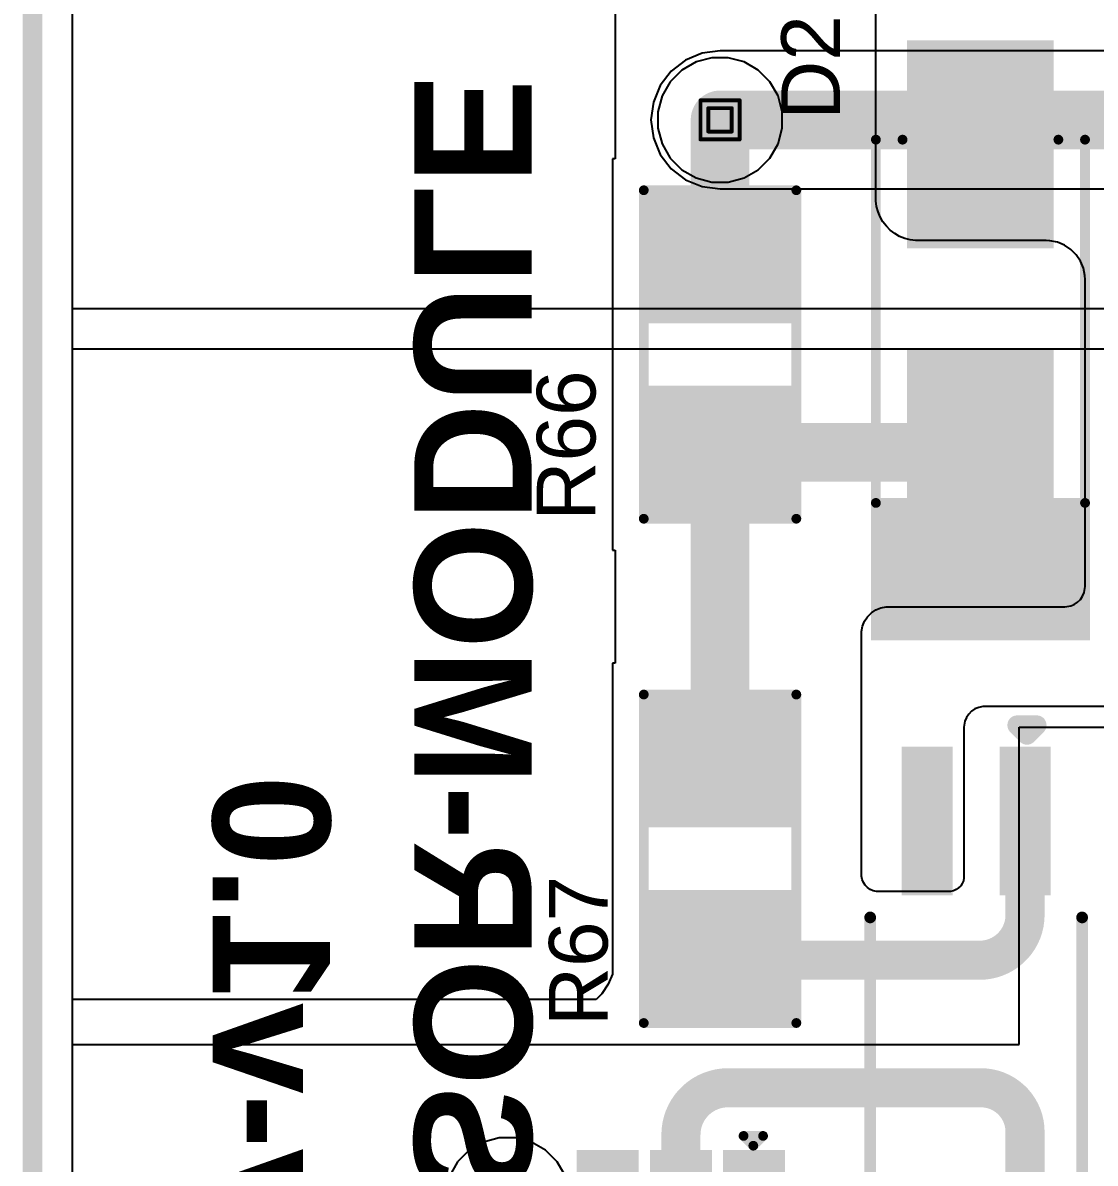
# Model space of a CAD drawing. Header units: inches. Extents: x -5 to 230, y -4 to 159.
# Drawn here: x -3.63 to 10.3, y 53.25 to 68.06 of the extents above; entities that cross this region are included whole.
import ezdxf

# ---------------------------------------------------------------- set-up
doc = ezdxf.new("R2010")
doc.units = ezdxf.units.IN
for name, color, linetype in [('Board Outline', 216, 'Continuous'), ('Bottom Layer', 5, 'Continuous'), ('Bottom Overlay', 54, 'Continuous'), ('Drill Drawing', 1, 'Continuous'), ('Layer 1', 16, 'Continuous'), ('Layer 2', 76, 'Continuous'), ('Top Layer', 1, 'Continuous'), ('Top Overlay', 2, 'Continuous'), ('Top Paste', 8, 'Continuous'), ('Top Solder', 216, 'Continuous'), ('Via Holes', 16, 'Continuous')]:
    doc.layers.add(name, color=color, linetype=linetype)
doc.styles.add('Arial', font='', dxfattribs={"height": 0.2})
doc.styles.add('Arial_Bold', font='', dxfattribs={"height": 0.2})
doc.styles.get('Arial').set_extended_font_data('Arial')
doc.styles.get('Arial_Bold').set_extended_font_data('Arial', bold=True)

# ---------------------------------------------------------------- blocks, each defined once
blk = doc.blocks.new('SMA_41')
at = {"layer": 'Top Layer'}
for points in [[(-3.25, 0.85), (-0.75, 0.85), (-0.75, -0.85), (-3.25, -0.85)], [(0.75, 0.85), (3.25, 0.85), (3.25, -0.85), (0.75, -0.85)]]:
    blk.add_hatch(color=1, dxfattribs=at).paths.add_polyline_path(points)
at = {"layer": 'Top Overlay'}
for points in [[(-4.445, -1.422), (-3.278, -1.422), (-3.278, 1.422), (-4.445, 1.422)], [(-3.3, 0.924), (-2.596, 0.924), (-2.596, 1.422), (-3.3, 1.422)], [(-3.3, -1.422), (-2.596, -1.422), (-2.596, -0.924), (-3.3, -0.924)]]:
    blk.add_hatch(color=2, dxfattribs=at).paths.add_polyline_path(points)
at = {"layer": 'Top Paste'}
for points in [[(-3.25, 0.85), (-0.75, 0.85), (-0.75, -0.85), (-3.25, -0.85)], [(0.75, 0.85), (3.25, 0.85), (3.25, -0.85), (0.75, -0.85)]]:
    blk.add_hatch(color=8, dxfattribs=at).paths.add_polyline_path(points)
at = {"layer": 'Top Solder'}
for points in [[(-3.352, 0.952), (-0.648, 0.952), (-0.648, -0.952), (-3.352, -0.952)], [(0.648, 0.952), (3.352, 0.952), (3.352, -0.952), (0.648, -0.952)]]:
    blk.add_hatch(color=216, dxfattribs=at).paths.add_polyline_path(points)
at = {"layer": 'Top Overlay'}
for points in [[(-2.658, 1.358, 0.127, 0.127, 0), (2.061, 1.358, 0.127, 0.127, 0)], [(2.061, 1.358, 0.127, 0.127, 0), (2.061, 1.012, 0.127, 0.127, 0)], [(2.061, -1.012, 0.127, 0.127, 0), (2.061, -1.358, 0.127, 0.127, 0)], [(-2.658, -1.358, 0.127, 0.127, 0), (2.061, -1.358, 0.127, 0.127, 0)]]:
    blk.add_lwpolyline(points, format="xyseb", dxfattribs=at)
for points in [[(-2.69, 1.358, 0.0635, 0.0635, 1), (-2.626, 1.358, 0.0635, 0.0635, 1)], [(2.029, 1.358, 0.0635, 0.0635, 1), (2.093, 1.358, 0.0635, 0.0635, 1)], [(2.029, 1.358, 0.0635, 0.0635, 1), (2.093, 1.358, 0.0635, 0.0635, 1)], [(2.029, 1.012, 0.0635, 0.0635, 1), (2.093, 1.012, 0.0635, 0.0635, 1)], [(2.029, -1.012, 0.0635, 0.0635, 1), (2.093, -1.012, 0.0635, 0.0635, 1)], [(-2.69, -1.358, 0.0635, 0.0635, 1), (-2.626, -1.358, 0.0635, 0.0635, 1)], [(2.029, -1.358, 0.0635, 0.0635, 1), (2.093, -1.358, 0.0635, 0.0635, 1)], [(2.029, -1.358, 0.0635, 0.0635, 1), (2.093, -1.358, 0.0635, 0.0635, 1)]]:
    blk.add_lwpolyline(points, format="xyseb", close=True, dxfattribs=at)
blk = doc.blocks.new('SOIC_4_175____65')
at = {"layer": 'Top Layer'}
for points in [[(-2.31, 0.915), (-2.31, 0.355), (-4.137, 0.355), (-4.137, 0.915)], [(4.137, 0.915), (4.137, 0.355), (2.31, 0.355), (2.31, 0.915)], [(-2.31, -0.355), (-2.31, -0.915), (-4.137, -0.915), (-4.137, -0.355)], [(4.137, -0.355), (4.137, -0.915), (2.31, -0.915), (2.31, -0.355)]]:
    blk.add_hatch(color=1, dxfattribs=at).paths.add_polyline_path(points)
at = {"layer": 'Top Paste'}
for points in [[(-2.31, 0.915), (-2.31, 0.355), (-4.137, 0.355), (-4.137, 0.915)], [(4.137, 0.915), (4.137, 0.355), (2.31, 0.355), (2.31, 0.915)], [(-2.31, -0.355), (-2.31, -0.915), (-4.137, -0.915), (-4.137, -0.355)], [(4.137, -0.355), (4.137, -0.915), (2.31, -0.915), (2.31, -0.355)]]:
    blk.add_hatch(color=8, dxfattribs=at).paths.add_polyline_path(points)
at = {"layer": 'Top Solder'}
for points in [[(-2.259, 0.966), (-2.259, 0.304), (-4.188, 0.304), (-4.188, 0.966)], [(4.188, 0.966), (4.188, 0.304), (2.259, 0.304), (2.259, 0.966)], [(-2.259, -0.304), (-2.259, -0.966), (-4.188, -0.966), (-4.188, -0.304)], [(4.188, -0.304), (4.188, -0.966), (2.259, -0.966), (2.259, -0.304)]]:
    blk.add_hatch(color=216, dxfattribs=at).paths.add_polyline_path(points)
at = {"layer": 'Top Overlay'}
for points in [[(1.971, 1.376, 0.152, 0.152, 0), (-1.971, 1.376, 0.152, 0.152, 0)], [(-4.341, 0.66, 0.254, 0.254, 0), (-4.468, 0.787, 0.254, 0.254, 0)], [(-4.468, 0.533, 0.254, 0.254, 0), (-4.468, 0.787, 0.254, 0.254, 0)], [(-4.468, 0.533, 0.254, 0.254, 0), (-4.341, 0.66, 0.254, 0.254, 0)], [(1.971, -1.376, 0.152, 0.152, 0), (-1.971, -1.376, 0.152, 0.152, 0)]]:
    blk.add_lwpolyline(points, format="xyseb", dxfattribs=at)
for points in [[(-2.009, 1.376, 0.0762, 0.0762, 1), (-1.933, 1.376, 0.0762, 0.0762, 1)], [(1.933, 1.376, 0.0762, 0.0762, 1), (2.009, 1.376, 0.0762, 0.0762, 1)], [(-4.532, 0.787, 0.127, 0.127, 1), (-4.405, 0.787, 0.127, 0.127, 1)], [(-4.532, 0.787, 0.127, 0.127, 1), (-4.405, 0.787, 0.127, 0.127, 1)], [(-4.405, 0.66, 0.127, 0.127, 1), (-4.278, 0.66, 0.127, 0.127, 1)], [(-4.405, 0.66, 0.127, 0.127, 1), (-4.278, 0.66, 0.127, 0.127, 1)], [(-4.532, 0.533, 0.127, 0.127, 1), (-4.405, 0.533, 0.127, 0.127, 1)], [(-4.532, 0.533, 0.127, 0.127, 1), (-4.405, 0.533, 0.127, 0.127, 1)], [(-2.009, -1.376, 0.0762, 0.0762, 1), (-1.933, -1.376, 0.0762, 0.0762, 1)], [(1.933, -1.376, 0.0762, 0.0762, 1), (2.009, -1.376, 0.0762, 0.0762, 1)]]:
    blk.add_lwpolyline(points, format="xyseb", close=True, dxfattribs=at)
blk = doc.blocks.new('SOT_23_5_68')
at = {"layer": 'Top Layer'}
for points in [[(-1.85, 1.25), (-0.75, 1.25), (-0.75, 0.65), (-1.85, 0.65)], [(0.75, 1.25), (1.85, 1.25), (1.85, 0.65), (0.75, 0.65)], [(-1.85, 0.3), (-0.75, 0.3), (-0.75, -0.3), (-1.85, -0.3)], [(-1.85, -0.65), (-0.75, -0.65), (-0.75, -1.25), (-1.85, -1.25)], [(0.75, -0.65), (1.85, -0.65), (1.85, -1.25), (0.75, -1.25)]]:
    blk.add_hatch(color=1, dxfattribs=at).paths.add_polyline_path(points)
at = {"layer": 'Top Paste'}
for points in [[(-1.85, 1.25), (-0.75, 1.25), (-0.75, 0.65), (-1.85, 0.65)], [(0.75, 1.25), (1.85, 1.25), (1.85, 0.65), (0.75, 0.65)], [(-1.85, 0.3), (-0.75, 0.3), (-0.75, -0.3), (-1.85, -0.3)], [(-1.85, -0.65), (-0.75, -0.65), (-0.75, -1.25), (-1.85, -1.25)], [(0.75, -0.65), (1.85, -0.65), (1.85, -1.25), (0.75, -1.25)]]:
    blk.add_hatch(color=8, dxfattribs=at).paths.add_polyline_path(points)
at = {"layer": 'Top Solder'}
for points in [[(-1.952, 1.352), (-0.648, 1.352), (-0.648, 0.548), (-1.952, 0.548)], [(0.648, 1.352), (1.952, 1.352), (1.952, 0.548), (0.648, 0.548)], [(-1.952, 0.402), (-0.648, 0.402), (-0.648, -0.402), (-1.952, -0.402)], [(-1.952, -0.548), (-0.648, -0.548), (-0.648, -1.352), (-1.952, -1.352)], [(0.648, -0.548), (1.952, -0.548), (1.952, -1.352), (0.648, -1.352)]]:
    blk.add_hatch(color=216, dxfattribs=at).paths.add_polyline_path(points)
at = {"layer": 'Top Overlay'}
for points in [[(0.874, 1.499, 0.127, 0.127, 0), (-0.879, 1.499, 0.127, 0.127, 0)], [(-0.879, 1.399, 0.127, 0.127, 0), (-0.879, 1.499, 0.127, 0.127, 0)], [(0.874, 1.399, 0.127, 0.127, 0), (0.874, 1.499, 0.127, 0.127, 0)], [(-2.007, 0.94, 0.127, 0.127, 0), (-2.134, 1.067, 0.127, 0.127, 0)], [(-2.134, 0.813, 0.127, 0.127, 0), (-2.134, 1.067, 0.127, 0.127, 0)], [(-2.134, 0.813, 0.127, 0.127, 0), (-2.007, 0.94, 0.127, 0.127, 0)], [(0.88, -0.418, 0.127, 0.127, 0), (0.88, 0.44, 0.127, 0.127, 0)], [(-0.879, -1.499, 0.127, 0.127, 0), (-0.879, -1.399, 0.127, 0.127, 0)], [(0.874, -1.499, 0.127, 0.127, 0), (-0.879, -1.499, 0.127, 0.127, 0)], [(0.874, -1.499, 0.127, 0.127, 0), (0.874, -1.399, 0.127, 0.127, 0)]]:
    blk.add_lwpolyline(points, format="xyseb", dxfattribs=at)
for points in [[(-0.911, 1.499, 0.0635, 0.0635, 1), (-0.847, 1.499, 0.0635, 0.0635, 1)], [(-0.911, 1.499, 0.0635, 0.0635, 1), (-0.847, 1.499, 0.0635, 0.0635, 1)], [(0.842, 1.499, 0.0635, 0.0635, 1), (0.905, 1.499, 0.0635, 0.0635, 1)], [(0.842, 1.499, 0.0635, 0.0635, 1), (0.905, 1.499, 0.0635, 0.0635, 1)], [(-0.911, 1.399, 0.0635, 0.0635, 1), (-0.847, 1.399, 0.0635, 0.0635, 1)], [(0.842, 1.399, 0.0635, 0.0635, 1), (0.905, 1.399, 0.0635, 0.0635, 1)], [(-2.165, 1.067, 0.0635, 0.0635, 1), (-2.102, 1.067, 0.0635, 0.0635, 1)], [(-2.165, 1.067, 0.0635, 0.0635, 1), (-2.102, 1.067, 0.0635, 0.0635, 1)], [(-2.038, 0.94, 0.0635, 0.0635, 1), (-1.975, 0.94, 0.0635, 0.0635, 1)], [(-2.038, 0.94, 0.0635, 0.0635, 1), (-1.975, 0.94, 0.0635, 0.0635, 1)], [(-2.165, 0.813, 0.0635, 0.0635, 1), (-2.102, 0.813, 0.0635, 0.0635, 1)], [(-2.165, 0.813, 0.0635, 0.0635, 1), (-2.102, 0.813, 0.0635, 0.0635, 1)], [(0.848, 0.44, 0.0635, 0.0635, 1), (0.912, 0.44, 0.0635, 0.0635, 1)], [(0.848, -0.418, 0.0635, 0.0635, 1), (0.912, -0.418, 0.0635, 0.0635, 1)], [(-0.911, -1.399, 0.0635, 0.0635, 1), (-0.847, -1.399, 0.0635, 0.0635, 1)], [(-0.911, -1.499, 0.0635, 0.0635, 1), (-0.847, -1.499, 0.0635, 0.0635, 1)], [(-0.911, -1.499, 0.0635, 0.0635, 1), (-0.847, -1.499, 0.0635, 0.0635, 1)], [(0.842, -1.399, 0.0635, 0.0635, 1), (0.905, -1.399, 0.0635, 0.0635, 1)], [(0.842, -1.499, 0.0635, 0.0635, 1), (0.905, -1.499, 0.0635, 0.0635, 1)], [(0.842, -1.499, 0.0635, 0.0635, 1), (0.905, -1.499, 0.0635, 0.0635, 1)]]:
    blk.add_lwpolyline(points, format="xyseb", close=True, dxfattribs=at)
blk = doc.blocks.new('R___1206_113')
at = {"layer": 'Top Layer'}
for points in [[(-2.032, 0.889), (-0.508, 0.889), (-0.508, -0.889), (-2.032, -0.889)], [(0.508, 0.889), (2.032, 0.889), (2.032, -0.889), (0.508, -0.889)]]:
    blk.add_hatch(color=1, dxfattribs=at).paths.add_polyline_path(points)
at = {"layer": 'Top Paste'}
for points in [[(-2.032, 0.889), (-0.508, 0.889), (-0.508, -0.889), (-2.032, -0.889)], [(0.508, 0.889), (2.032, 0.889), (2.032, -0.889), (0.508, -0.889)]]:
    blk.add_hatch(color=8, dxfattribs=at).paths.add_polyline_path(points)
at = {"layer": 'Top Solder'}
for points in [[(-2.1336, 0.9906), (-0.4064, 0.9906), (-0.4064, -0.9906), (-2.1336, -0.9906)], [(0.4064, 0.9906), (2.1336, 0.9906), (2.1336, -0.9906), (0.4064, -0.9906)]]:
    blk.add_hatch(color=216, dxfattribs=at).paths.add_polyline_path(points)
at = {"layer": 'Top Overlay'}
for points in [[(2.1336, 0.9906, 0.127, 0.127, 0), (-2.1336, 0.9906, 0.127, 0.127, 0)], [(-2.1336, -0.9906, 0.127, 0.127, 0), (-2.1336, 0.9906, 0.127, 0.127, 0)], [(2.1336, -0.9906, 0.127, 0.127, 0), (2.1336, 0.9906, 0.127, 0.127, 0)], [(2.1336, -0.9906, 0.127, 0.127, 0), (-2.1336, -0.9906, 0.127, 0.127, 0)]]:
    blk.add_lwpolyline(points, format="xyseb", dxfattribs=at)
for points in [[(-2.16535, 0.9906, 0.0635, 0.0635, 1), (-2.10185, 0.9906, 0.0635, 0.0635, 1)], [(-2.16535, 0.9906, 0.0635, 0.0635, 1), (-2.10185, 0.9906, 0.0635, 0.0635, 1)], [(2.10185, 0.9906, 0.0635, 0.0635, 1), (2.16535, 0.9906, 0.0635, 0.0635, 1)], [(2.10185, 0.9906, 0.0635, 0.0635, 1), (2.16535, 0.9906, 0.0635, 0.0635, 1)], [(-2.16535, -0.9906, 0.0635, 0.0635, 1), (-2.10185, -0.9906, 0.0635, 0.0635, 1)], [(-2.16535, -0.9906, 0.0635, 0.0635, 1), (-2.10185, -0.9906, 0.0635, 0.0635, 1)], [(2.10185, -0.9906, 0.0635, 0.0635, 1), (2.16535, -0.9906, 0.0635, 0.0635, 1)], [(2.10185, -0.9906, 0.0635, 0.0635, 1), (2.16535, -0.9906, 0.0635, 0.0635, 1)]]:
    blk.add_lwpolyline(points, format="xyseb", close=True, dxfattribs=at)
blk = doc.blocks.new('R___1206_114')
at = {"layer": 'Top Layer'}
for points in [[(-2.032, 0.889), (-0.508, 0.889), (-0.508, -0.889), (-2.032, -0.889)], [(0.508, 0.889), (2.032, 0.889), (2.032, -0.889), (0.508, -0.889)]]:
    blk.add_hatch(color=1, dxfattribs=at).paths.add_polyline_path(points)
at = {"layer": 'Top Paste'}
for points in [[(-2.032, 0.889), (-0.508, 0.889), (-0.508, -0.889), (-2.032, -0.889)], [(0.508, 0.889), (2.032, 0.889), (2.032, -0.889), (0.508, -0.889)]]:
    blk.add_hatch(color=8, dxfattribs=at).paths.add_polyline_path(points)
at = {"layer": 'Top Solder'}
for points in [[(-2.1336, 0.9906), (-0.4064, 0.9906), (-0.4064, -0.9906), (-2.1336, -0.9906)], [(0.4064, 0.9906), (2.1336, 0.9906), (2.1336, -0.9906), (0.4064, -0.9906)]]:
    blk.add_hatch(color=216, dxfattribs=at).paths.add_polyline_path(points)
at = {"layer": 'Top Overlay'}
for points in [[(2.1336, 0.9906, 0.127, 0.127, 0), (-2.1336, 0.9906, 0.127, 0.127, 0)], [(-2.1336, -0.9906, 0.127, 0.127, 0), (-2.1336, 0.9906, 0.127, 0.127, 0)], [(2.1336, -0.9906, 0.127, 0.127, 0), (2.1336, 0.9906, 0.127, 0.127, 0)], [(2.1336, -0.9906, 0.127, 0.127, 0), (-2.1336, -0.9906, 0.127, 0.127, 0)]]:
    blk.add_lwpolyline(points, format="xyseb", dxfattribs=at)
for points in [[(-2.16535, 0.9906, 0.0635, 0.0635, 1), (-2.10185, 0.9906, 0.0635, 0.0635, 1)], [(-2.16535, 0.9906, 0.0635, 0.0635, 1), (-2.10185, 0.9906, 0.0635, 0.0635, 1)], [(2.10185, 0.9906, 0.0635, 0.0635, 1), (2.16535, 0.9906, 0.0635, 0.0635, 1)], [(2.10185, 0.9906, 0.0635, 0.0635, 1), (2.16535, 0.9906, 0.0635, 0.0635, 1)], [(-2.16535, -0.9906, 0.0635, 0.0635, 1), (-2.10185, -0.9906, 0.0635, 0.0635, 1)], [(-2.16535, -0.9906, 0.0635, 0.0635, 1), (-2.10185, -0.9906, 0.0635, 0.0635, 1)], [(2.10185, -0.9906, 0.0635, 0.0635, 1), (2.16535, -0.9906, 0.0635, 0.0635, 1)], [(2.10185, -0.9906, 0.0635, 0.0635, 1), (2.16535, -0.9906, 0.0635, 0.0635, 1)]]:
    blk.add_lwpolyline(points, format="xyseb", close=True, dxfattribs=at)

msp = doc.modelspace()

# ---------------------------------------------------------------- hatches: boundary and pattern name
at = {"layer": 'Bottom Layer'}
h = msp.add_hatch(color=5, dxfattribs=at)
edge = h.paths.add_edge_path()
edge.add_arc((5.428, 66.802), 0.3, 0, 360)
at = {"layer": 'Layer 1'}
h = msp.add_hatch(color=16, dxfattribs=at)
edge = h.paths.add_edge_path()
edge.add_arc((5.428, 66.802), 0.3, 0, 360)
at = {"layer": 'Layer 2'}
h = msp.add_hatch(color=76, dxfattribs=at)
edge = h.paths.add_edge_path()
edge.add_arc((5.428, 66.802), 0.3, 0, 360)
at = {"layer": 'Top Layer'}
h = msp.add_hatch(color=1, dxfattribs=at)
edge = h.paths.add_edge_path()
edge.add_arc((5.428, 66.802), 0.3, 0, 360)
at = {"layer": 'Via Holes'}
h = msp.add_hatch(color=7, dxfattribs=at)
edge = h.paths.add_edge_path()
edge.add_arc((5.428, 66.802), 0.15, 0, 360)

# ---------------------------------------------------------------- linework, layer by layer
at = {"layer": 'Board Outline'}
msp.add_lwpolyline([(-3.5, -0.443, 0.254, 0.254, 0), (-3.5, 73.461, 0.254, 0.254, 0)], format="xyseb", dxfattribs=at)
at = {"layer": 'Bottom Layer'}
for p, q in [((-2.982, 2.277), (-2.982, 70.735)), ((4.98, 67.579), (4.794, 67.436)), ((5.196, 67.668), (4.98, 67.579)), ((5.428, 67.699), (5.196, 67.668)), ((11.278, 67.699), (5.428, 67.699)), ((4.794, 67.436), (4.652, 67.25)), ((4.652, 67.25), (4.562, 67.034)), ((4.562, 67.034), (4.531, 66.802)), ((4.531, 66.802), (4.562, 66.57)), ((4.562, 66.57), (4.652, 66.354)), ((4.652, 66.354), (4.794, 66.168)), ((4.794, 66.168), (4.98, 66.025)), ((4.98, 66.025), (5.196, 65.936)), ((5.196, 65.936), (5.428, 65.905)), ((5.428, 65.905), (11.278, 65.905))]:
    msp.add_line(p, q, dxfattribs=at)
msp.add_lwpolyline([(5.428, 66.802, 0.762, 0.762, 0), (11.278, 66.802, 0.762, 0.762, 0)], format="xyseb", dxfattribs=at)
msp.add_lwpolyline([(5.238, 66.802, 0.381, 0.381, 1), (5.619, 66.802, 0.381, 0.381, 1)], format="xyseb", close=True, dxfattribs=at)
at = {"layer": 'Drill Drawing'}
for points in [[(5.174, 67.056, 0.0508, 0.0508, 0), (5.682, 67.056, 0.0508, 0.0508, 0)], [(5.174, 66.548, 0.0508, 0.0508, 0), (5.174, 67.056, 0.0508, 0.0508, 0)], [(5.276, 66.954, 0.0508, 0.0508, 0), (5.58, 66.954, 0.0508, 0.0508, 0)], [(5.276, 66.65, 0.0508, 0.0508, 0), (5.276, 66.954, 0.0508, 0.0508, 0)], [(5.58, 66.65, 0.0508, 0.0508, 0), (5.58, 66.954, 0.0508, 0.0508, 0)], [(5.682, 66.548, 0.0508, 0.0508, 0), (5.682, 67.056, 0.0508, 0.0508, 0)], [(5.276, 66.65, 0.0508, 0.0508, 0), (5.58, 66.65, 0.0508, 0.0508, 0)], [(5.174, 66.548, 0.0508, 0.0508, 0), (5.682, 66.548, 0.0508, 0.0508, 0)]]:
    msp.add_lwpolyline(points, format="xyseb", dxfattribs=at)
for points in [[(5.161, 67.056, 0.0254, 0.0254, 1), (5.187, 67.056, 0.0254, 0.0254, 1)], [(5.161, 67.056, 0.0254, 0.0254, 1), (5.187, 67.056, 0.0254, 0.0254, 1)], [(5.263, 66.954, 0.0254, 0.0254, 1), (5.288, 66.954, 0.0254, 0.0254, 1)], [(5.263, 66.954, 0.0254, 0.0254, 1), (5.288, 66.954, 0.0254, 0.0254, 1)], [(5.568, 66.954, 0.0254, 0.0254, 1), (5.593, 66.954, 0.0254, 0.0254, 1)], [(5.568, 66.954, 0.0254, 0.0254, 1), (5.593, 66.954, 0.0254, 0.0254, 1)], [(5.669, 67.056, 0.0254, 0.0254, 1), (5.695, 67.056, 0.0254, 0.0254, 1)], [(5.669, 67.056, 0.0254, 0.0254, 1), (5.695, 67.056, 0.0254, 0.0254, 1)], [(5.263, 66.65, 0.0254, 0.0254, 1), (5.288, 66.65, 0.0254, 0.0254, 1)], [(5.263, 66.65, 0.0254, 0.0254, 1), (5.288, 66.65, 0.0254, 0.0254, 1)], [(5.568, 66.65, 0.0254, 0.0254, 1), (5.593, 66.65, 0.0254, 0.0254, 1)], [(5.568, 66.65, 0.0254, 0.0254, 1), (5.593, 66.65, 0.0254, 0.0254, 1)], [(5.161, 66.548, 0.0254, 0.0254, 1), (5.187, 66.548, 0.0254, 0.0254, 1)], [(5.161, 66.548, 0.0254, 0.0254, 1), (5.187, 66.548, 0.0254, 0.0254, 1)], [(5.669, 66.548, 0.0254, 0.0254, 1), (5.695, 66.548, 0.0254, 0.0254, 1)], [(5.669, 66.548, 0.0254, 0.0254, 1), (5.695, 66.548, 0.0254, 0.0254, 1)]]:
    msp.add_lwpolyline(points, format="xyseb", close=True, dxfattribs=at)
at = {"layer": 'Layer 1'}
for p, q in [((-2.982, 64.346), (-2.982, 70.735)), ((5.116, 67.555), (4.932, 67.449)), ((5.322, 67.61), (5.116, 67.555)), ((5.534, 67.61), (5.322, 67.61)), ((5.74, 67.555), (5.534, 67.61)), ((5.924, 67.449), (5.74, 67.555)), ((4.932, 67.449), (4.781, 67.298)), ((6.075, 67.298), (5.924, 67.449)), ((4.781, 67.298), (4.675, 67.114)), ((6.181, 67.114), (6.075, 67.298)), ((4.675, 67.114), (4.62, 66.908)), ((6.236, 66.908), (6.181, 67.114)), ((4.62, 66.908), (4.62, 66.696)), ((6.236, 66.696), (6.236, 66.908)), ((4.62, 66.696), (4.675, 66.49)), ((6.181, 66.49), (6.236, 66.696)), ((4.675, 66.49), (4.781, 66.306)), ((6.075, 66.306), (6.181, 66.49)), ((4.781, 66.306), (4.932, 66.155)), ((5.924, 66.155), (6.075, 66.306)), ((4.932, 66.155), (5.116, 66.049)), ((5.74, 66.049), (5.924, 66.155)), ((5.116, 66.049), (5.322, 65.994)), ((5.322, 65.994), (5.534, 65.994)), ((5.534, 65.994), (5.74, 66.049)), ((36.633, 64.346), (-2.982, 64.346)), ((-2.982, 8.962), (-2.982, 63.828)), ((-2.982, 63.828), (36.633, 63.828))]:
    msp.add_line(p, q, dxfattribs=at)
at = {"layer": 'Layer 2'}
for p, q in [((-2.982, 2.277), (-2.982, 70.735)), ((5.116, 67.555), (4.932, 67.449)), ((5.322, 67.61), (5.116, 67.555)), ((5.534, 67.61), (5.322, 67.61)), ((5.74, 67.555), (5.534, 67.61)), ((5.924, 67.449), (5.74, 67.555)), ((4.932, 67.449), (4.781, 67.298)), ((6.075, 67.298), (5.924, 67.449)), ((4.781, 67.298), (4.675, 67.114)), ((6.181, 67.114), (6.075, 67.298)), ((4.675, 67.114), (4.62, 66.908)), ((6.236, 66.908), (6.181, 67.114)), ((4.62, 66.908), (4.62, 66.696)), ((6.236, 66.696), (6.236, 66.908)), ((4.62, 66.696), (4.675, 66.49)), ((6.181, 66.49), (6.236, 66.696)), ((4.675, 66.49), (4.781, 66.306)), ((6.075, 66.306), (6.181, 66.49)), ((4.781, 66.306), (4.932, 66.155)), ((5.924, 66.155), (6.075, 66.306)), ((4.932, 66.155), (5.116, 66.049)), ((5.74, 66.049), (5.924, 66.155)), ((5.116, 66.049), (5.322, 65.994)), ((5.322, 65.994), (5.534, 65.994)), ((5.534, 65.994), (5.74, 66.049)), ((2.355, 53.522), (2.171, 53.416)), ((2.561, 53.577), (2.355, 53.522)), ((2.773, 53.577), (2.561, 53.577)), ((2.979, 53.522), (2.773, 53.577)), ((3.163, 53.416), (2.979, 53.522)), ((2.171, 53.416), (2.02, 53.266)), ((3.314, 53.266), (3.163, 53.416)), ((2.02, 53.266), (1.914, 53.081)), ((3.42, 53.081), (3.314, 53.266))]:
    msp.add_line(p, q, dxfattribs=at)
at = {"layer": 'Top Layer'}
for p, q in [((-2.982, 55.374), (-2.982, 70.775)), ((7.452, 65.786), (7.452, 69.155)), ((4.064, 68.96), (4.064, 66.294)), ((4.064, 66.294), (4.031, 66.294)), ((4.031, 66.294), (4.031, 63.754)), ((7.452, 65.749), (7.452, 65.786)), ((7.461, 65.678), (7.452, 65.749)), ((7.48, 65.608), (7.461, 65.678)), ((7.508, 65.541), (7.48, 65.608)), ((7.544, 65.478), (7.508, 65.541)), ((7.588, 65.421), (7.544, 65.478)), ((7.639, 65.37), (7.588, 65.421)), ((7.697, 65.326), (7.639, 65.37)), ((7.759, 65.289), (7.697, 65.326)), ((7.826, 65.262), (7.759, 65.289)), ((7.896, 65.243), (7.826, 65.262)), ((7.968, 65.234), (7.896, 65.243)), ((8.004, 65.234), (7.968, 65.234)), ((9.664, 65.234), (8.004, 65.234)), ((9.713, 65.231), (9.664, 65.234)), ((9.81, 65.212), (9.713, 65.231)), ((9.901, 65.174), (9.81, 65.212)), ((9.983, 65.119), (9.901, 65.174)), ((10.053, 65.049), (9.983, 65.119)), ((10.108, 64.967), (10.053, 65.049)), ((10.146, 64.876), (10.108, 64.967)), ((10.165, 64.779), (10.146, 64.876)), ((10.168, 64.729), (10.165, 64.779)), ((10.168, 60.739), (10.168, 64.729)), ((4.031, 63.754), (4.031, 61.214)), ((4.031, 61.214), (4.064, 61.214)), ((4.064, 61.214), (4.064, 59.743)), ((10.108, 60.573), (10.137, 60.616)), ((10.137, 60.616), (10.156, 60.663)), ((10.156, 60.663), (10.166, 60.713)), ((10.166, 60.713), (10.168, 60.739)), ((7.452, 60.437), (7.516, 60.464)), ((7.516, 60.464), (7.585, 60.477)), ((7.585, 60.477), (7.62, 60.477)), ((7.62, 60.477), (9.906, 60.477)), ((9.906, 60.477), (9.932, 60.479)), ((9.932, 60.479), (9.982, 60.489)), ((9.982, 60.489), (10.029, 60.508)), ((10.029, 60.508), (10.072, 60.537)), ((10.072, 60.537), (10.108, 60.573)), ((7.305, 60.29), (7.344, 60.348)), ((7.344, 60.348), (7.393, 60.398)), ((7.393, 60.398), (7.452, 60.437)), ((7.264, 60.157), (7.278, 60.226)), ((7.264, 60.122), (7.264, 60.157)), ((7.278, 60.226), (7.305, 60.29)), ((7.264, 56.976), (7.264, 60.122)), ((4.064, 59.743), (4.031, 59.743)), ((4.031, 59.743), (4.031, 57.203)), ((8.695, 59.121), (8.658, 59.083)), ((8.739, 59.15), (8.695, 59.121)), ((8.788, 59.17), (8.739, 59.15)), ((8.84, 59.181), (8.788, 59.17)), ((8.867, 59.182), (8.84, 59.181)), ((10.156, 59.182), (8.867, 59.182)), ((10.922, 59.182), (10.156, 59.182)), ((8.608, 58.99), (8.597, 58.938)), ((8.628, 59.039), (8.608, 58.99)), ((8.658, 59.083), (8.628, 59.039)), ((8.597, 58.938), (8.596, 58.912)), ((8.596, 58.912), (8.596, 56.975)), ((9.314, 54.791), (9.314, 58.912)), ((9.314, 58.912), (11.303, 58.912)), ((4.031, 57.203), (4.031, 55.702)), ((7.273, 56.934), (7.264, 56.976)), ((7.289, 56.895), (7.273, 56.934)), ((7.313, 56.859), (7.289, 56.895)), ((8.589, 56.918), (8.574, 56.883)), ((8.596, 56.956), (8.589, 56.918)), ((8.596, 56.975), (8.596, 56.956)), ((7.343, 56.829), (7.313, 56.859)), ((7.379, 56.805), (7.343, 56.829)), ((7.418, 56.788), (7.379, 56.805)), ((7.461, 56.78), (7.418, 56.788)), ((8.401, 56.78), (7.461, 56.78)), ((8.42, 56.78), (8.401, 56.78)), ((8.458, 56.788), (8.42, 56.78)), ((8.494, 56.802), (8.458, 56.788)), ((8.526, 56.824), (8.494, 56.802)), ((8.553, 56.851), (8.526, 56.824)), ((8.574, 56.883), (8.553, 56.851)), ((3.977, 55.572), (3.894, 55.448)), ((4.031, 55.702), (3.977, 55.572)), ((3.894, 55.448), (3.82, 55.374)), ((3.82, 55.374), (-2.982, 55.374)), ((-2.982, 47.498), (-2.982, 54.791)), ((-2.982, 54.791), (9.314, 54.791))]:
    msp.add_line(p, q, dxfattribs=at)
for points in [[(5.428, 65.024, 0.762, 0.762, 0), (5.428, 66.802, 0.762, 0.762, 0)], [(5.428, 62.484, 0.762, 0.762, 0), (8.81, 62.484, 0.762, 0.762, 0)], [(5.428, 58.473, 0.762, 0.762, 0), (5.428, 62.484, 0.762, 0.762, 0)], [(9.389, 56.473, 0.508, 0.508, 0), (9.389, 57.694, 0.508, 0.508, 0)], [(9.389, 56.473, 0.508, 0.508, -0.414214), (8.801, 55.885, 0.508, 0.508, 0)], [(5.543, 55.885, 0.508, 0.508, 0), (8.801, 55.885, 0.508, 0.508, 0)], [(4.92, 53.618, 0.508, 0.508, -0.414214), (5.53, 54.228, 0.508, 0.508, 0)], [(5.53, 54.228, 0.508, 0.508, 0), (8.816, 54.228, 0.508, 0.508, 0)], [(8.816, 54.228, 0.508, 0.508, -0.414214), (9.389, 53.656, 0.508, 0.508, 0)], [(4.92, 52.769, 0.508, 0.508, 0), (4.92, 53.618, 0.508, 0.508, 0)], [(9.389, 51.247, 0.508, 0.508, 0), (9.389, 53.656, 0.508, 0.508, 0)]]:
    msp.add_lwpolyline(points, format="xyseb", dxfattribs=at)
for points in [[(5.238, 66.802, 0.381, 0.381, 1), (5.619, 66.802, 0.381, 0.381, 1)], [(5.238, 65.024, 0.381, 0.381, 1), (5.619, 65.024, 0.381, 0.381, 1)], [(5.238, 62.484, 0.381, 0.381, 1), (5.619, 62.484, 0.381, 0.381, 1)], [(5.238, 62.484, 0.381, 0.381, 1), (5.619, 62.484, 0.381, 0.381, 1)], [(8.619, 62.484, 0.381, 0.381, 1), (9, 62.484, 0.381, 0.381, 1)], [(5.238, 58.473, 0.381, 0.381, 1), (5.619, 58.473, 0.381, 0.381, 1)], [(9.262, 57.694, 0.254, 0.254, 1), (9.516, 57.694, 0.254, 0.254, 1)], [(9.262, 56.473, 0.254, 0.254, 1), (9.516, 56.473, 0.254, 0.254, 1)], [(9.262, 56.473, 0.254, 0.254, 1), (9.516, 56.473, 0.254, 0.254, 1)], [(5.416, 55.885, 0.254, 0.254, 1), (5.67, 55.885, 0.254, 0.254, 1)], [(8.674, 55.885, 0.254, 0.254, 1), (8.928, 55.885, 0.254, 0.254, 1)], [(8.674, 55.885, 0.254, 0.254, 1), (8.928, 55.885, 0.254, 0.254, 1)], [(5.403, 54.228, 0.254, 0.254, 1), (5.657, 54.228, 0.254, 0.254, 1)], [(5.403, 54.228, 0.254, 0.254, 1), (5.657, 54.228, 0.254, 0.254, 1)], [(8.689, 54.228, 0.254, 0.254, 1), (8.943, 54.228, 0.254, 0.254, 1)], [(8.689, 54.228, 0.254, 0.254, 1), (8.943, 54.228, 0.254, 0.254, 1)], [(4.793, 53.618, 0.254, 0.254, 1), (5.047, 53.618, 0.254, 0.254, 1)], [(4.793, 53.618, 0.254, 0.254, 1), (5.047, 53.618, 0.254, 0.254, 1)], [(9.262, 53.656, 0.254, 0.254, 1), (9.516, 53.656, 0.254, 0.254, 1)], [(9.262, 53.656, 0.254, 0.254, 1), (9.516, 53.656, 0.254, 0.254, 1)]]:
    msp.add_lwpolyline(points, format="xyseb", close=True, dxfattribs=at)

# ---------------------------------------------------------------- block references
for name, p, rotation in [('SMA_41', (8.81, 64.484), 90), ('R___1206_114', (5.428, 63.754), 270), ('R___1206_113', (5.428, 57.203), 270), ('SOIC_4_175____65', (8.754, 54.47), 270), ('SOT_23_5_68', (4.92, 51.469), 270)]:
    msp.add_blockref(name, p, dxfattribs=dict(rotation=rotation))

# ---------------------------------------------------------------- texts
at = {"layer": 'Bottom Overlay', "style": 'Arial_Bold', "text_generation_flag": 2}
for s, p in [('PUKK-SENSOR-MODULE', (1.458, 41.715)), ('Rev-v1.0', (-1.16, 49.535))]:
    msp.add_text(s, height=1.524, rotation=270, dxfattribs=at).set_placement(p)
at = {"layer": 'Top Overlay', "style": 'Arial'}
for s, p in [('D28', (6.985, 66.802)), ('R66', (3.81, 61.595)), ('R67', (3.968, 55.029))]:
    msp.add_text(s, height=0.762, rotation=90, dxfattribs=at).set_placement(p)

doc.saveas('drawing.dxf')
